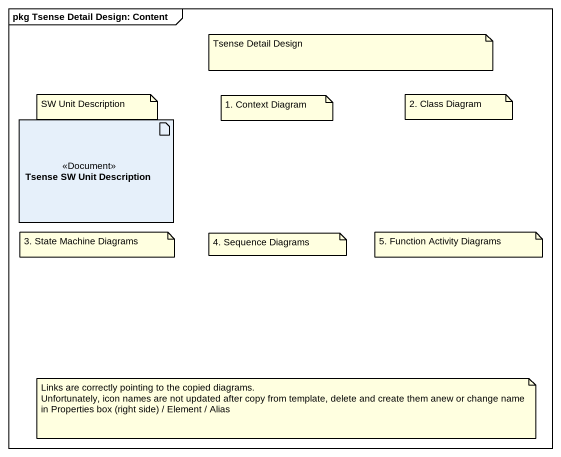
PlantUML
@startuml
mainframe pkg Tsense Detail Design: Content
artifact "Tsense SW Unit Description" as Tsense_SW_Unit_Description <<Document>>
note as N1
  Tsense Detail Design
end note
note as N2
  SW Unit Description
end note
note as N3
  1. Context Diagram
end note
note as N4
  2. Class Diagram
end note
note as N5
  3. State Machine Diagrams
end note
note as N6
  4. Sequence Diagrams
end note
note as N7
  5. Function Activity Diagrams
end note
note as N8
  Links are correctly pointing to the copied diagrams.
  Unfortunately, icon names are not updated after copy from template, delete and create them anew or change name in Properties box (right side) / Element / Alias
end note
@enduml
